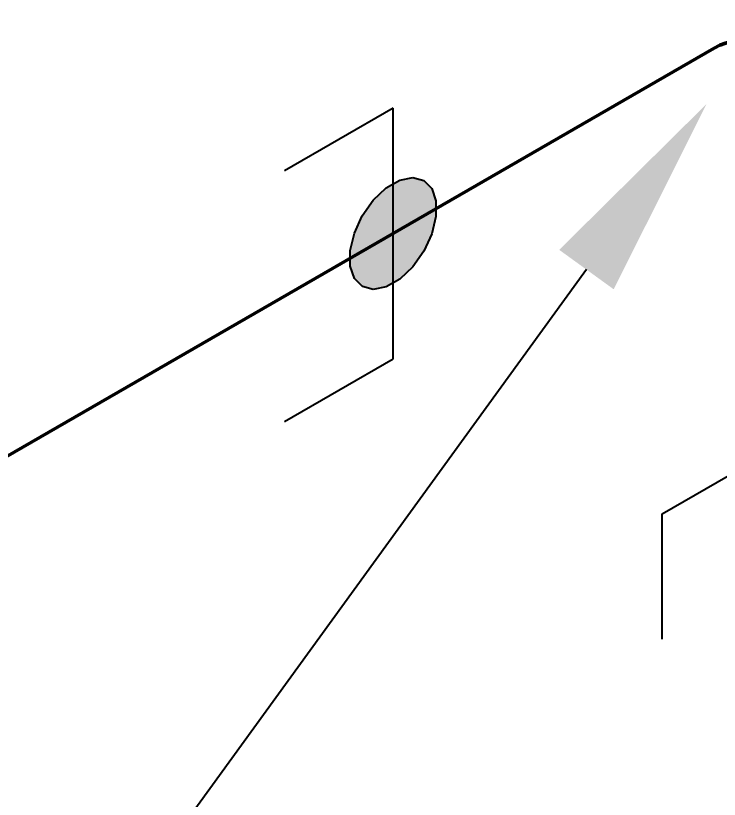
# Model space of a CAD drawing. Header units: millimetres. Extents: x 0 to 594, y 0 to 420.
# Drawn here: x 265.15 to 273.74, y 120.28 to 129.86 of the extents above; entities that cross this region are included whole.
import ezdxf
from ezdxf import colors
from ezdxf.entities.mleader import LeaderData, LeaderLine
from ezdxf.math import Vec2, Vec3

# ---------------------------------------------------------------- set-up
doc = ezdxf.new("R2010")
doc.units = ezdxf.units.MM
doc.header["$LTSCALE"] = 0.25
for name, color, linetype in [('용접', 1, 'Continuous'), ('주석', 7, 'Continuous'), ('치수', 1, 'Continuous')]:
    doc.layers.add(name, color=color, linetype=linetype)
doc.layers.add('파이프 작은 보어', color=30, linetype='Continuous', lineweight=50)
doc.styles.add('AdskIsoMetric', font='arial.ttf', dxfattribs={"width": 0.8, "height": 2.5})
doc.styles.add('AdskIsoMetric30', font='arial.ttf', dxfattribs={"width": 0.8, "oblique": 30, "height": 2.5})
doc.styles.get("Standard").update_dxf_attribs({"font": 'arial.ttf'})
doc.dimstyles.new('AdskIsoMetric', dxfattribs={"dimtxt": 2.5, "dimasz": 2.5, "dimexe": 1, "dimexo": 2, "dimgap": 0.8, "dimtad": 1, "dimdec": 0, "dimrnd": 1, "dimzin": 0, "dimdsep": 46, "dimtxsty": 'AdskIsoMetric', "dimcen": 0, "dimclrt": 7, "dimadec": 0, "dimazin": 0, "dimtfac": 1, "dimtdec": 0, "dimtmove": 1, "dimatfit": 3, "dimfxl": 0, "dimfrac": 2, "dimtolj": 1, "dimtzin": 0, "dimarcsym": 0})

# ---------------------------------------------------------------- blocks, each defined once
blk = doc.blocks.new('*D94')
at = {"layer": 'Defpoints', "color": 0}
for p in [(274.3694, 129.856), (253.4504, 117.7784), (274.3694, 114.856)]:
    blk.add_point(p, dxfattribs=at)
at = {"layer": '치수', "color": 0, "lineweight": -2}
for p, q in [((253.4504, 115.469), (253.4504, 101.6237)), ((255.6154, 104.0284), (272.2043, 113.606))]:
    blk.add_line(p, q, dxfattribs=at)
at = {"layer": '치수', "color": 0}
for points in [[(271.996, 113.9668), (272.4126, 113.2451), (274.3694, 114.856)], [(255.4071, 104.3892), (255.8237, 103.6675), (253.4504, 102.7784)]]:
    blk.add_solid(points, dxfattribs=at)
at = {"layer": '치수', "color": 7, "insert": (263.9099, 111.435), "char_height": 2.5, "attachment_point": 5, "rotation": 30, "style": 'AdskIsoMetric30'}
blk.add_mtext('\\A1;5854', dxfattribs=at)
blk = doc.blocks.new('엘보우-1-Iso2DSkew90')
at = {"color": 0, "linetype": 'ByBlock', "lineweight": -2, "extrusion": (-0.707107, 0.408248, -0.57735)}
for p, q in [((-5.3033, -3.0619), (-0.6911, -0.399)), ((0, -0.798), (0, -6.1237))]:
    blk.add_line(p, q, dxfattribs=at)
at = {"linetype": 'ByBlock', "extrusion": (-5.17926e-17, -3.41963e-17, -1)}
blk.add_ellipse((-0.6911, -1.197), major_axis=(0.4887, 0.8464), ratio=0.57735, start_param=-0.785398, end_param=0.785398, dxfattribs=at)
blk = doc.blocks.new('SocketWeld-2-IsoLeft')
blk.add_hatch(color=256).paths.add_polyline_path([(0.04045, 0.01697), (0.0406, 0.0168), (0.04074, 0.01664), (0.04089, 0.01648), (0.04103, 0.01631), (0.04118, 0.01615), (0.04132, 0.01598), (0.04147, 0.01582), (0.04161, 0.01565), (0.04176, 0.01549), (0.0419, 0.01533), (0.04205, 0.01516), (0.04219, 0.015), (0.04234, 0.01483), (0.04248, 0.01467), (0.04262, 0.0145), (0.04277, 0.01434), (0.04291, 0.01418), (0.04306, 0.01401), (0.0432, 0.01385), (0.04335, 0.01368), (0.04349, 0.01352), (0.04364, 0.01335), (0.04378, 0.01319), (0.04393, 0.01303), (0.04407, 0.01286), (0.04422, 0.0127), (0.04436, 0.01253), (0.04451, 0.01237), (0.04465, 0.01221), (0.0448, 0.01204), (0.04494, 0.01188), (0.04509, 0.01171), (0.04523, 0.01155), (0.04538, 0.01138), (0.04552, 0.01122), (0.04567, 0.01106), (0.04581, 0.01089), (0.04596, 0.01073), (0.0461, 0.01056), (0.04625, 0.0104), (0.04639, 0.01023), (0.04654, 0.01007), (0.04668, 0.00991), (0.04683, 0.00974), (0.04697, 0.00958), (0.04712, 0.00941), (0.04726, 0.00925), (0.04741, 0.00908), (0.04755, 0.00892), (0.04755, 0.00892), (0.0476, 0.00874), (0.04765, 0.00856), (0.0477, 0.00837), (0.04775, 0.00819), (0.0478, 0.00801), (0.04785, 0.00783), (0.0479, 0.00765), (0.04795, 0.00746), (0.048, 0.00728), (0.04805, 0.0071), (0.0481, 0.00692), (0.04815, 0.00674), (0.0482, 0.00655), (0.04825, 0.00637), (0.0483, 0.00619), (0.04835, 0.00601), (0.0484, 0.00583), (0.04845, 0.00564), (0.0485, 0.00546), (0.04855, 0.00528), (0.0486, 0.0051), (0.04865, 0.00492), (0.0487, 0.00473), (0.04875, 0.00455), (0.0488, 0.00437), (0.04885, 0.00419), (0.0489, 0.00401), (0.04895, 0.00382), (0.049, 0.00364), (0.04905, 0.00346), (0.0491, 0.00328), (0.04915, 0.00309), (0.0492, 0.00291), (0.04925, 0.00273), (0.0493, 0.00255), (0.04935, 0.00237), (0.0494, 0.00218), (0.04945, 0.002), (0.0495, 0.00182), (0.04955, 0.00164), (0.0496, 0.00146), (0.04965, 0.00127), (0.0497, 0.00109), (0.04975, 0.00091), (0.0498, 0.00073), (0.04985, 0.00055), (0.0499, 0.00036), (0.04995, 0.00018), (0.05, 0), (0.05, 0), (0.04995, -0.00018), (0.0499, -0.00036), (0.04985, -0.00055), (0.0498, -0.00073), (0.04975, -0.00091), (0.0497, -0.00109), (0.04965, -0.00127), (0.0496, -0.00146), (0.04955, -0.00164), (0.0495, -0.00182), (0.04945, -0.002), (0.0494, -0.00218), (0.04935, -0.00237), (0.0493, -0.00255), (0.04925, -0.00273), (0.0492, -0.00291), (0.04915, -0.00309), (0.0491, -0.00328), (0.04905, -0.00346), (0.049, -0.00364), (0.04895, -0.00382), (0.0489, -0.00401), (0.04885, -0.00419), (0.0488, -0.00437), (0.04875, -0.00455), (0.0487, -0.00473), (0.04865, -0.00492), (0.0486, -0.0051), (0.04855, -0.00528), (0.0485, -0.00546), (0.04845, -0.00564), (0.0484, -0.00583), (0.04835, -0.00601), (0.0483, -0.00619), (0.04825, -0.00637), (0.0482, -0.00655), (0.04815, -0.00674), (0.0481, -0.00692), (0.04805, -0.0071), (0.048, -0.00728), (0.04795, -0.00746), (0.0479, -0.00765), (0.04785, -0.00783), (0.0478, -0.00801), (0.04775, -0.00819), (0.0477, -0.00837), (0.04765, -0.00856), (0.0476, -0.00874), (0.04755, -0.00892), (0.04755, -0.00892), (0.04741, -0.00908), (0.04726, -0.00925), (0.04712, -0.00941), (0.04697, -0.00958), (0.04683, -0.00974), (0.04668, -0.00991), (0.04654, -0.01007), (0.04639, -0.01023), (0.04625, -0.0104), (0.0461, -0.01056), (0.04596, -0.01073), (0.04581, -0.01089), (0.04567, -0.01106), (0.04552, -0.01122), (0.04538, -0.01138), (0.04523, -0.01155), (0.04509, -0.01171), (0.04494, -0.01188), (0.0448, -0.01204), (0.04465, -0.01221), (0.04451, -0.01237), (0.04436, -0.01253), (0.04422, -0.0127), (0.04407, -0.01286), (0.04393, -0.01303), (0.04378, -0.01319), (0.04364, -0.01335), (0.04349, -0.01352), (0.04335, -0.01368), (0.0432, -0.01385), (0.04306, -0.01401), (0.04291, -0.01418), (0.04277, -0.01434), (0.04262, -0.0145), (0.04248, -0.01467), (0.04234, -0.01483), (0.04219, -0.015), (0.04205, -0.01516), (0.0419, -0.01533), (0.04176, -0.01549), (0.04161, -0.01565), (0.04147, -0.01582), (0.04132, -0.01598), (0.04118, -0.01615), (0.04103, -0.01631), (0.04089, -0.01648), (0.04074, -0.01664), (0.0406, -0.0168), (0.04045, -0.01697), (0.04045, -0.01697), (0.04023, -0.0171), (0.04, -0.01723), (0.03977, -0.01736), (0.03955, -0.01749), (0.03932, -0.01762), (0.0391, -0.01775), (0.03887, -0.01788), (0.03864, -0.01801), (0.03842, -0.01814), (0.03819, -0.01827), (0.03797, -0.0184), (0.03774, -0.01853), (0.03752, -0.01866), (0.03729, -0.01879), (0.03706, -0.01892), (0.03684, -0.01905), (0.03661, -0.01918), (0.03639, -0.01931), (0.03616, -0.01944), (0.03594, -0.01957), (0.03571, -0.0197), (0.03548, -0.01984), (0.03526, -0.01997), (0.03503, -0.0201), (0.03481, -0.02023), (0.03458, -0.02036), (0.03436, -0.02049), (0.03413, -0.02062), (0.0339, -0.02075), (0.03368, -0.02088), (0.03345, -0.02101), (0.03323, -0.02114), (0.033, -0.02127), (0.03278, -0.0214), (0.03255, -0.02153), (0.03232, -0.02166), (0.0321, -0.02179), (0.03187, -0.02192), (0.03165, -0.02205), (0.03142, -0.02218), (0.0312, -0.02231), (0.03097, -0.02244), (0.03074, -0.02257), (0.03052, -0.0227), (0.03029, -0.02283), (0.03007, -0.02296), (0.02984, -0.02309), (0.02962, -0.02322), (0.02939, -0.02335), (0.02939, -0.02335), (0.0291, -0.02344), (0.02882, -0.02352), (0.02854, -0.02361), (0.02825, -0.02369), (0.02797, -0.02377), (0.02768, -0.02386), (0.0274, -0.02394), (0.02711, -0.02402), (0.02683, -0.02411), (0.02654, -0.02419), (0.02626, -0.02427), (0.02598, -0.02436), (0.02569, -0.02444), (0.02541, -0.02453), (0.02512, -0.02461), (0.02484, -0.02469), (0.02455, -0.02478), (0.02427, -0.02486), (0.02398, -0.02494), (0.0237, -0.02503), (0.02342, -0.02511), (0.02313, -0.0252), (0.02285, -0.02528), (0.02256, -0.02536), (0.02228, -0.02545), (0.02199, -0.02553), (0.02171, -0.02561), (0.02142, -0.0257), (0.02114, -0.02578), (0.02086, -0.02586), (0.02057, -0.02595), (0.02029, -0.02603), (0.02, -0.02612), (0.01972, -0.0262), (0.01943, -0.02628), (0.01915, -0.02637), (0.01886, -0.02645), (0.01858, -0.02653), (0.0183, -0.02662), (0.01801, -0.0267), (0.01773, -0.02679), (0.01744, -0.02687), (0.01716, -0.02695), (0.01687, -0.02704), (0.01659, -0.02712), (0.0163, -0.0272), (0.01602, -0.02729), (0.01574, -0.02737), (0.01545, -0.02745), (0.01545, -0.02745), (0.01514, -0.02748), (0.01482, -0.02751), (0.0145, -0.02754), (0.01419, -0.02757), (0.01387, -0.0276), (0.01356, -0.02763), (0.01324, -0.02766), (0.01293, -0.02769), (0.01261, -0.02771), (0.0123, -0.02774), (0.01198, -0.02777), (0.01167, -0.0278), (0.01135, -0.02783), (0.01104, -0.02786), (0.01072, -0.02789), (0.01041, -0.02792), (0.01009, -0.02794), (0.00978, -0.02797), (0.00946, -0.028), (0.00914, -0.02803), (0.00883, -0.02806), (0.00851, -0.02809), (0.0082, -0.02812), (0.00788, -0.02815), (0.00757, -0.02818), (0.00725, -0.0282), (0.00694, -0.02823), (0.00662, -0.02826), (0.00631, -0.02829), (0.00599, -0.02832), (0.00568, -0.02835), (0.00536, -0.02838), (0.00505, -0.02841), (0.00473, -0.02844), (0.00441, -0.02846), (0.0041, -0.02849), (0.00378, -0.02852), (0.00347, -0.02855), (0.00315, -0.02858), (0.00284, -0.02861), (0.00252, -0.02864), (0.00221, -0.02867), (0.00189, -0.02869), (0.00158, -0.02872), (0.00126, -0.02875), (0.00095, -0.02878), (0.00063, -0.02881), (0.00032, -0.02884), (0, -0.02887), (0, -0.02887), (-0.00032, -0.02884), (-0.00063, -0.02881), (-0.00095, -0.02878), (-0.00126, -0.02875), (-0.00158, -0.02872), (-0.00189, -0.02869), (-0.00221, -0.02867), (-0.00252, -0.02864), (-0.00284, -0.02861), (-0.00315, -0.02858), (-0.00347, -0.02855), (-0.00378, -0.02852), (-0.0041, -0.02849), (-0.00441, -0.02846), (-0.00473, -0.02844), (-0.00505, -0.02841), (-0.00536, -0.02838), (-0.00568, -0.02835), (-0.00599, -0.02832), (-0.00631, -0.02829), (-0.00662, -0.02826), (-0.00694, -0.02823), (-0.00725, -0.0282), (-0.00757, -0.02818), (-0.00788, -0.02815), (-0.0082, -0.02812), (-0.00851, -0.02809), (-0.00883, -0.02806), (-0.00914, -0.02803), (-0.00946, -0.028), (-0.00978, -0.02797), (-0.01009, -0.02794), (-0.01041, -0.02792), (-0.01072, -0.02789), (-0.01104, -0.02786), (-0.01135, -0.02783), (-0.01167, -0.0278), (-0.01198, -0.02777), (-0.0123, -0.02774), (-0.01261, -0.02771), (-0.01293, -0.02769), (-0.01324, -0.02766), (-0.01356, -0.02763), (-0.01387, -0.0276), (-0.01419, -0.02757), (-0.0145, -0.02754), (-0.01482, -0.02751), (-0.01514, -0.02748), (-0.01545, -0.02745), (-0.01545, -0.02745), (-0.01574, -0.02737), (-0.01602, -0.02729), (-0.0163, -0.0272), (-0.01659, -0.02712), (-0.01687, -0.02704), (-0.01716, -0.02695), (-0.01744, -0.02687), (-0.01773, -0.02679), (-0.01801, -0.0267), (-0.0183, -0.02662), (-0.01858, -0.02653), (-0.01886, -0.02645), (-0.01915, -0.02637), (-0.01943, -0.02628), (-0.01972, -0.0262), (-0.02, -0.02612), (-0.02029, -0.02603), (-0.02057, -0.02595), (-0.02086, -0.02586), (-0.02114, -0.02578), (-0.02142, -0.0257), (-0.02171, -0.02561), (-0.02199, -0.02553), (-0.02228, -0.02545), (-0.02256, -0.02536), (-0.02285, -0.02528), (-0.02313, -0.0252), (-0.02342, -0.02511), (-0.0237, -0.02503), (-0.02398, -0.02494), (-0.02427, -0.02486), (-0.02455, -0.02478), (-0.02484, -0.02469), (-0.02512, -0.02461), (-0.02541, -0.02453), (-0.02569, -0.02444), (-0.02598, -0.02436), (-0.02626, -0.02427), (-0.02654, -0.02419), (-0.02683, -0.02411), (-0.02711, -0.02402), (-0.0274, -0.02394), (-0.02768, -0.02386), (-0.02797, -0.02377), (-0.02825, -0.02369), (-0.02854, -0.02361), (-0.02882, -0.02352), (-0.0291, -0.02344), (-0.02939, -0.02335), (-0.02939, -0.02335), (-0.02962, -0.02322), (-0.02984, -0.02309), (-0.03007, -0.02296), (-0.03029, -0.02283), (-0.03052, -0.0227), (-0.03074, -0.02257), (-0.03097, -0.02244), (-0.0312, -0.02231), (-0.03142, -0.02218), (-0.03165, -0.02205), (-0.03187, -0.02192), (-0.0321, -0.02179), (-0.03232, -0.02166), (-0.03255, -0.02153), (-0.03278, -0.0214), (-0.033, -0.02127), (-0.03323, -0.02114), (-0.03345, -0.02101), (-0.03368, -0.02088), (-0.0339, -0.02075), (-0.03413, -0.02062), (-0.03436, -0.02049), (-0.03458, -0.02036), (-0.03481, -0.02023), (-0.03503, -0.0201), (-0.03526, -0.01997), (-0.03548, -0.01984), (-0.03571, -0.0197), (-0.03594, -0.01957), (-0.03616, -0.01944), (-0.03639, -0.01931), (-0.03661, -0.01918), (-0.03684, -0.01905), (-0.03706, -0.01892), (-0.03729, -0.01879), (-0.03752, -0.01866), (-0.03774, -0.01853), (-0.03797, -0.0184), (-0.03819, -0.01827), (-0.03842, -0.01814), (-0.03864, -0.01801), (-0.03887, -0.01788), (-0.0391, -0.01775), (-0.03932, -0.01762), (-0.03955, -0.01749), (-0.03977, -0.01736), (-0.04, -0.01723), (-0.04023, -0.0171), (-0.04045, -0.01697), (-0.04045, -0.01697), (-0.0406, -0.0168), (-0.04074, -0.01664), (-0.04089, -0.01648), (-0.04103, -0.01631), (-0.04118, -0.01615), (-0.04132, -0.01598), (-0.04147, -0.01582), (-0.04161, -0.01565), (-0.04176, -0.01549), (-0.0419, -0.01533), (-0.04205, -0.01516), (-0.04219, -0.015), (-0.04234, -0.01483), (-0.04248, -0.01467), (-0.04262, -0.0145), (-0.04277, -0.01434), (-0.04291, -0.01418), (-0.04306, -0.01401), (-0.0432, -0.01385), (-0.04335, -0.01368), (-0.04349, -0.01352), (-0.04364, -0.01335), (-0.04378, -0.01319), (-0.04393, -0.01303), (-0.04407, -0.01286), (-0.04422, -0.0127), (-0.04436, -0.01253), (-0.04451, -0.01237), (-0.04465, -0.01221), (-0.0448, -0.01204), (-0.04494, -0.01188), (-0.04509, -0.01171), (-0.04523, -0.01155), (-0.04538, -0.01138), (-0.04552, -0.01122), (-0.04567, -0.01106), (-0.04581, -0.01089), (-0.04596, -0.01073), (-0.0461, -0.01056), (-0.04625, -0.0104), (-0.04639, -0.01023), (-0.04654, -0.01007), (-0.04668, -0.00991), (-0.04683, -0.00974), (-0.04697, -0.00958), (-0.04712, -0.00941), (-0.04726, -0.00925), (-0.04741, -0.00908), (-0.04755, -0.00892), (-0.04755, -0.00892), (-0.0476, -0.00874), (-0.04765, -0.00856), (-0.0477, -0.00837), (-0.04775, -0.00819), (-0.0478, -0.00801), (-0.04785, -0.00783), (-0.0479, -0.00765), (-0.04795, -0.00746), (-0.048, -0.00728), (-0.04805, -0.0071), (-0.0481, -0.00692), (-0.04815, -0.00674), (-0.0482, -0.00655), (-0.04825, -0.00637), (-0.0483, -0.00619), (-0.04835, -0.00601), (-0.0484, -0.00583), (-0.04845, -0.00564), (-0.0485, -0.00546), (-0.04855, -0.00528), (-0.0486, -0.0051), (-0.04865, -0.00492), (-0.0487, -0.00473), (-0.04875, -0.00455), (-0.0488, -0.00437), (-0.04885, -0.00419), (-0.0489, -0.00401), (-0.04895, -0.00382), (-0.049, -0.00364), (-0.04905, -0.00346), (-0.0491, -0.00328), (-0.04915, -0.00309), (-0.0492, -0.00291), (-0.04925, -0.00273), (-0.0493, -0.00255), (-0.04935, -0.00237), (-0.0494, -0.00218), (-0.04945, -0.002), (-0.0495, -0.00182), (-0.04955, -0.00164), (-0.0496, -0.00146), (-0.04965, -0.00127), (-0.0497, -0.00109), (-0.04975, -0.00091), (-0.0498, -0.00073), (-0.04985, -0.00055), (-0.0499, -0.00036), (-0.04995, -0.00018), (-0.05, 0), (-0.05, 0), (-0.04995, 0.00018), (-0.0499, 0.00036), (-0.04985, 0.00055), (-0.0498, 0.00073), (-0.04975, 0.00091), (-0.0497, 0.00109), (-0.04965, 0.00127), (-0.0496, 0.00146), (-0.04955, 0.00164), (-0.0495, 0.00182), (-0.04945, 0.002), (-0.0494, 0.00218), (-0.04935, 0.00237), (-0.0493, 0.00255), (-0.04925, 0.00273), (-0.0492, 0.00291), (-0.04915, 0.00309), (-0.0491, 0.00328), (-0.04905, 0.00346), (-0.049, 0.00364), (-0.04895, 0.00382), (-0.0489, 0.00401), (-0.04885, 0.00419), (-0.0488, 0.00437), (-0.04875, 0.00455), (-0.0487, 0.00473), (-0.04865, 0.00492), (-0.0486, 0.0051), (-0.04855, 0.00528), (-0.0485, 0.00546), (-0.04845, 0.00564), (-0.0484, 0.00583), (-0.04835, 0.00601), (-0.0483, 0.00619), (-0.04825, 0.00637), (-0.0482, 0.00655), (-0.04815, 0.00674), (-0.0481, 0.00692), (-0.04805, 0.0071), (-0.048, 0.00728), (-0.04795, 0.00746), (-0.0479, 0.00765), (-0.04785, 0.00783), (-0.0478, 0.00801), (-0.04775, 0.00819), (-0.0477, 0.00837), (-0.04765, 0.00856), (-0.0476, 0.00874), (-0.04755, 0.00892), (-0.04755, 0.00892), (-0.04741, 0.00908), (-0.04726, 0.00925), (-0.04712, 0.00941), (-0.04697, 0.00958), (-0.04683, 0.00974), (-0.04668, 0.00991), (-0.04654, 0.01007), (-0.04639, 0.01023), (-0.04625, 0.0104), (-0.0461, 0.01056), (-0.04596, 0.01073), (-0.04581, 0.01089), (-0.04567, 0.01106), (-0.04552, 0.01122), (-0.04538, 0.01138), (-0.04523, 0.01155), (-0.04509, 0.01171), (-0.04494, 0.01188), (-0.0448, 0.01204), (-0.04465, 0.01221), (-0.04451, 0.01237), (-0.04436, 0.01253), (-0.04422, 0.0127), (-0.04407, 0.01286), (-0.04393, 0.01303), (-0.04378, 0.01319), (-0.04364, 0.01335), (-0.04349, 0.01352), (-0.04335, 0.01368), (-0.0432, 0.01385), (-0.04306, 0.01401), (-0.04291, 0.01418), (-0.04277, 0.01434), (-0.04262, 0.0145), (-0.04248, 0.01467), (-0.04234, 0.01483), (-0.04219, 0.015), (-0.04205, 0.01516), (-0.0419, 0.01533), (-0.04176, 0.01549), (-0.04161, 0.01565), (-0.04147, 0.01582), (-0.04132, 0.01598), (-0.04118, 0.01615), (-0.04103, 0.01631), (-0.04089, 0.01648), (-0.04074, 0.01664), (-0.0406, 0.0168), (-0.04045, 0.01697), (-0.04045, 0.01697), (-0.04023, 0.0171), (-0.04, 0.01723), (-0.03977, 0.01736), (-0.03955, 0.01749), (-0.03932, 0.01762), (-0.0391, 0.01775), (-0.03887, 0.01788), (-0.03864, 0.01801), (-0.03842, 0.01814), (-0.03819, 0.01827), (-0.03797, 0.0184), (-0.03774, 0.01853), (-0.03752, 0.01866), (-0.03729, 0.01879), (-0.03706, 0.01892), (-0.03684, 0.01905), (-0.03661, 0.01918), (-0.03639, 0.01931), (-0.03616, 0.01944), (-0.03594, 0.01957), (-0.03571, 0.0197), (-0.03548, 0.01984), (-0.03526, 0.01997), (-0.03503, 0.0201), (-0.03481, 0.02023), (-0.03458, 0.02036), (-0.03436, 0.02049), (-0.03413, 0.02062), (-0.0339, 0.02075), (-0.03368, 0.02088), (-0.03345, 0.02101), (-0.03323, 0.02114), (-0.033, 0.02127), (-0.03278, 0.0214), (-0.03255, 0.02153), (-0.03232, 0.02166), (-0.0321, 0.02179), (-0.03187, 0.02192), (-0.03165, 0.02205), (-0.03142, 0.02218), (-0.0312, 0.02231), (-0.03097, 0.02244), (-0.03074, 0.02257), (-0.03052, 0.0227), (-0.03029, 0.02283), (-0.03007, 0.02296), (-0.02984, 0.02309), (-0.02962, 0.02322), (-0.02939, 0.02335), (-0.02939, 0.02335), (-0.0291, 0.02344), (-0.02882, 0.02352), (-0.02854, 0.02361), (-0.02825, 0.02369), (-0.02797, 0.02377), (-0.02768, 0.02386), (-0.0274, 0.02394), (-0.02711, 0.02402), (-0.02683, 0.02411), (-0.02654, 0.02419), (-0.02626, 0.02427), (-0.02598, 0.02436), (-0.02569, 0.02444), (-0.02541, 0.02453), (-0.02512, 0.02461), (-0.02484, 0.02469), (-0.02455, 0.02478), (-0.02427, 0.02486), (-0.02398, 0.02494), (-0.0237, 0.02503), (-0.02342, 0.02511), (-0.02313, 0.0252), (-0.02285, 0.02528), (-0.02256, 0.02536), (-0.02228, 0.02545), (-0.02199, 0.02553), (-0.02171, 0.02561), (-0.02142, 0.0257), (-0.02114, 0.02578), (-0.02086, 0.02586), (-0.02057, 0.02595), (-0.02029, 0.02603), (-0.02, 0.02612), (-0.01972, 0.0262), (-0.01943, 0.02628), (-0.01915, 0.02637), (-0.01886, 0.02645), (-0.01858, 0.02653), (-0.0183, 0.02662), (-0.01801, 0.0267), (-0.01773, 0.02679), (-0.01744, 0.02687), (-0.01716, 0.02695), (-0.01687, 0.02704), (-0.01659, 0.02712), (-0.0163, 0.0272), (-0.01602, 0.02729), (-0.01574, 0.02737), (-0.01545, 0.02745), (-0.01545, 0.02745), (-0.01514, 0.02748), (-0.01482, 0.02751), (-0.0145, 0.02754), (-0.01419, 0.02757), (-0.01387, 0.0276), (-0.01356, 0.02763), (-0.01324, 0.02766), (-0.01293, 0.02769), (-0.01261, 0.02771), (-0.0123, 0.02774), (-0.01198, 0.02777), (-0.01167, 0.0278), (-0.01135, 0.02783), (-0.01104, 0.02786), (-0.01072, 0.02789), (-0.01041, 0.02792), (-0.01009, 0.02794), (-0.00978, 0.02797), (-0.00946, 0.028), (-0.00914, 0.02803), (-0.00883, 0.02806), (-0.00851, 0.02809), (-0.0082, 0.02812), (-0.00788, 0.02815), (-0.00757, 0.02818), (-0.00725, 0.0282), (-0.00694, 0.02823), (-0.00662, 0.02826), (-0.00631, 0.02829), (-0.00599, 0.02832), (-0.00568, 0.02835), (-0.00536, 0.02838), (-0.00505, 0.02841), (-0.00473, 0.02844), (-0.00441, 0.02846), (-0.0041, 0.02849), (-0.00378, 0.02852), (-0.00347, 0.02855), (-0.00315, 0.02858), (-0.00284, 0.02861), (-0.00252, 0.02864), (-0.00221, 0.02867), (-0.00189, 0.02869), (-0.00158, 0.02872), (-0.00126, 0.02875), (-0.00095, 0.02878), (-0.00063, 0.02881), (-0.00032, 0.02884), (0, 0.02887), (0, 0.02887), (0.00032, 0.02884), (0.00063, 0.02881), (0.00095, 0.02878), (0.00126, 0.02875), (0.00158, 0.02872), (0.00189, 0.02869), (0.00221, 0.02867), (0.00252, 0.02864), (0.00284, 0.02861), (0.00315, 0.02858), (0.00347, 0.02855), (0.00378, 0.02852), (0.0041, 0.02849), (0.00441, 0.02846), (0.00473, 0.02844), (0.00505, 0.02841), (0.00536, 0.02838), (0.00568, 0.02835), (0.00599, 0.02832), (0.00631, 0.02829), (0.00662, 0.02826), (0.00694, 0.02823), (0.00725, 0.0282), (0.00757, 0.02818), (0.00788, 0.02815), (0.0082, 0.02812), (0.00851, 0.02809), (0.00883, 0.02806), (0.00914, 0.02803), (0.00946, 0.028), (0.00978, 0.02797), (0.01009, 0.02794), (0.01041, 0.02792), (0.01072, 0.02789), (0.01104, 0.02786), (0.01135, 0.02783), (0.01167, 0.0278), (0.01198, 0.02777), (0.0123, 0.02774), (0.01261, 0.02771), (0.01293, 0.02769), (0.01324, 0.02766), (0.01356, 0.02763), (0.01387, 0.0276), (0.01419, 0.02757), (0.0145, 0.02754), (0.01482, 0.02751), (0.01514, 0.02748), (0.01545, 0.02745), (0.01545, 0.02745), (0.01574, 0.02737), (0.01602, 0.02729), (0.0163, 0.0272), (0.01659, 0.02712), (0.01687, 0.02704), (0.01716, 0.02695), (0.01744, 0.02687), (0.01773, 0.02679), (0.01801, 0.0267), (0.0183, 0.02662), (0.01858, 0.02653), (0.01886, 0.02645), (0.01915, 0.02637), (0.01943, 0.02628), (0.01972, 0.0262), (0.02, 0.02612), (0.02029, 0.02603), (0.02057, 0.02595), (0.02086, 0.02586), (0.02114, 0.02578), (0.02142, 0.0257), (0.02171, 0.02561), (0.02199, 0.02553), (0.02228, 0.02545), (0.02256, 0.02536), (0.02285, 0.02528), (0.02313, 0.0252), (0.02342, 0.02511), (0.0237, 0.02503), (0.02398, 0.02494), (0.02427, 0.02486), (0.02455, 0.02478), (0.02484, 0.02469), (0.02512, 0.02461), (0.02541, 0.02453), (0.02569, 0.02444), (0.02598, 0.02436), (0.02626, 0.02427), (0.02654, 0.02419), (0.02683, 0.02411), (0.02711, 0.02402), (0.0274, 0.02394), (0.02768, 0.02386), (0.02797, 0.02377), (0.02825, 0.02369), (0.02854, 0.02361), (0.02882, 0.02352), (0.0291, 0.02344), (0.02939, 0.02335), (0.02939, 0.02335), (0.02962, 0.02322), (0.02984, 0.02309), (0.03007, 0.02296), (0.03029, 0.02283), (0.03052, 0.0227), (0.03074, 0.02257), (0.03097, 0.02244), (0.0312, 0.02231), (0.03142, 0.02218), (0.03165, 0.02205), (0.03187, 0.02192), (0.0321, 0.02179), (0.03232, 0.02166), (0.03255, 0.02153), (0.03278, 0.0214), (0.033, 0.02127), (0.03323, 0.02114), (0.03345, 0.02101), (0.03368, 0.02088), (0.0339, 0.02075), (0.03413, 0.02062), (0.03436, 0.02049), (0.03458, 0.02036), (0.03481, 0.02023), (0.03503, 0.0201), (0.03526, 0.01997), (0.03548, 0.01984), (0.03571, 0.0197), (0.03594, 0.01957), (0.03616, 0.01944), (0.03639, 0.01931), (0.03661, 0.01918), (0.03684, 0.01905), (0.03706, 0.01892), (0.03729, 0.01879), (0.03752, 0.01866), (0.03774, 0.01853), (0.03797, 0.0184), (0.03819, 0.01827), (0.03842, 0.01814), (0.03864, 0.01801), (0.03887, 0.01788), (0.0391, 0.01775), (0.03932, 0.01762), (0.03955, 0.01749), (0.03977, 0.01736), (0.04, 0.01723), (0.04023, 0.0171)], flags=0)
at = {"color": 0, "linetype": 'ByBlock', "lineweight": -2, "extrusion": (0, -0.816497, -0.57735)}
for p, q in [((0.08839, 0.05103), (0, 0.10206)), ((-0.08839, -0.05103), (0.08839, 0.05103)), ((-0.02939, 0.02335), (-0.01545, 0.02745)), ((-0.01545, 0.02745), (0, 0.02887)), ((0, 0.02887), (0.01545, 0.02745)), ((0.01545, 0.02745), (0.02939, 0.02335)), ((-0.04045, 0.01697), (-0.02939, 0.02335)), ((0.02939, 0.02335), (0.04045, 0.01697)), ((-0.04755, 0.00892), (-0.04045, 0.01697)), ((0.04045, 0.01697), (0.04755, 0.00892)), ((-0.05, 0), (-0.04755, 0.00892)), ((0.04755, 0.00892), (0.05, 0)), ((-0.17678, 0), (-0.08839, -0.05103)), ((-0.04755, -0.00892), (-0.05, 0)), ((0.05, 0), (0.04755, -0.00892)), ((-0.04045, -0.01697), (-0.04755, -0.00892)), ((0.04755, -0.00892), (0.04045, -0.01697)), ((-0.02939, -0.02335), (-0.04045, -0.01697)), ((0.04045, -0.01697), (0.02939, -0.02335)), ((-0.01545, -0.02745), (-0.02939, -0.02335)), ((0.02939, -0.02335), (0.01545, -0.02745)), ((0, -0.02887), (-0.01545, -0.02745)), ((0.01545, -0.02745), (0, -0.02887))]:
    blk.add_line(p, q, dxfattribs=at)
blk = doc.blocks.new('SocketWeld-2-IsoRight')
blk.add_hatch(color=256).paths.add_polyline_path([(0.00553, -0.04352), (0.00575, -0.04356), (0.00596, -0.0436), (0.00617, -0.04365), (0.00639, -0.04369), (0.0066, -0.04373), (0.00682, -0.04378), (0.00703, -0.04382), (0.00725, -0.04386), (0.00746, -0.04391), (0.00768, -0.04395), (0.00789, -0.04399), (0.00811, -0.04404), (0.00832, -0.04408), (0.00854, -0.04412), (0.00875, -0.04417), (0.00897, -0.04421), (0.00918, -0.04425), (0.0094, -0.0443), (0.00961, -0.04434), (0.00982, -0.04438), (0.01004, -0.04443), (0.01025, -0.04447), (0.01047, -0.04451), (0.01068, -0.04456), (0.0109, -0.0446), (0.01111, -0.04464), (0.01133, -0.04469), (0.01154, -0.04473), (0.01176, -0.04477), (0.01197, -0.04482), (0.01219, -0.04486), (0.0124, -0.0449), (0.01262, -0.04495), (0.01283, -0.04499), (0.01305, -0.04503), (0.01326, -0.04508), (0.01347, -0.04512), (0.01369, -0.04516), (0.0139, -0.04521), (0.01412, -0.04525), (0.01433, -0.04529), (0.01455, -0.04534), (0.01476, -0.04538), (0.01498, -0.04543), (0.01519, -0.04547), (0.01541, -0.04551), (0.01562, -0.04556), (0.01584, -0.0456), (0.01605, -0.04564), (0.01605, -0.04564), (0.01623, -0.04559), (0.01642, -0.04555), (0.0166, -0.0455), (0.01678, -0.04545), (0.01696, -0.0454), (0.01715, -0.04536), (0.01733, -0.04531), (0.01751, -0.04526), (0.01769, -0.04521), (0.01788, -0.04516), (0.01806, -0.04512), (0.01824, -0.04507), (0.01843, -0.04502), (0.01861, -0.04497), (0.01879, -0.04493), (0.01897, -0.04488), (0.01916, -0.04483), (0.01934, -0.04478), (0.01952, -0.04473), (0.0197, -0.04469), (0.01989, -0.04464), (0.02007, -0.04459), (0.02025, -0.04454), (0.02043, -0.0445), (0.02062, -0.04445), (0.0208, -0.0444), (0.02098, -0.04435), (0.02116, -0.0443), (0.02135, -0.04426), (0.02153, -0.04421), (0.02171, -0.04416), (0.0219, -0.04411), (0.02208, -0.04407), (0.02226, -0.04402), (0.02244, -0.04397), (0.02263, -0.04392), (0.02281, -0.04387), (0.02299, -0.04383), (0.02317, -0.04378), (0.02336, -0.04373), (0.02354, -0.04368), (0.02372, -0.04364), (0.0239, -0.04359), (0.02409, -0.04354), (0.02427, -0.04349), (0.02445, -0.04344), (0.02463, -0.0434), (0.02482, -0.04335), (0.025, -0.0433), (0.025, -0.0433), (0.02513, -0.04317), (0.02527, -0.04303), (0.0254, -0.0429), (0.02553, -0.04276), (0.02566, -0.04263), (0.0258, -0.0425), (0.02593, -0.04236), (0.02606, -0.04223), (0.02619, -0.04209), (0.02633, -0.04196), (0.02646, -0.04182), (0.02659, -0.04169), (0.02672, -0.04156), (0.02686, -0.04142), (0.02699, -0.04129), (0.02712, -0.04115), (0.02726, -0.04102), (0.02739, -0.04088), (0.02752, -0.04075), (0.02765, -0.04062), (0.02779, -0.04048), (0.02792, -0.04035), (0.02805, -0.04021), (0.02818, -0.04008), (0.02832, -0.03994), (0.02845, -0.03981), (0.02858, -0.03968), (0.02872, -0.03954), (0.02885, -0.03941), (0.02898, -0.03927), (0.02911, -0.03914), (0.02925, -0.039), (0.02938, -0.03887), (0.02951, -0.03874), (0.02964, -0.0386), (0.02978, -0.03847), (0.02991, -0.03833), (0.03004, -0.0382), (0.03017, -0.03806), (0.03031, -0.03793), (0.03044, -0.0378), (0.03057, -0.03766), (0.03071, -0.03753), (0.03084, -0.03739), (0.03097, -0.03726), (0.0311, -0.03712), (0.03124, -0.03699), (0.03137, -0.03686), (0.0315, -0.03672), (0.0315, -0.03672), (0.03157, -0.03651), (0.03164, -0.03631), (0.03171, -0.0361), (0.03178, -0.03589), (0.03185, -0.03568), (0.03192, -0.03548), (0.03199, -0.03527), (0.03206, -0.03506), (0.03213, -0.03485), (0.0322, -0.03465), (0.03227, -0.03444), (0.03234, -0.03423), (0.03241, -0.03402), (0.03248, -0.03381), (0.03255, -0.03361), (0.03262, -0.0334), (0.03269, -0.03319), (0.03276, -0.03298), (0.03283, -0.03278), (0.0329, -0.03257), (0.03297, -0.03236), (0.03304, -0.03215), (0.03311, -0.03195), (0.03318, -0.03174), (0.03325, -0.03153), (0.03332, -0.03132), (0.03339, -0.03112), (0.03346, -0.03091), (0.03352, -0.0307), (0.03359, -0.03049), (0.03366, -0.03028), (0.03373, -0.03008), (0.0338, -0.02987), (0.03387, -0.02966), (0.03394, -0.02945), (0.03401, -0.02925), (0.03408, -0.02904), (0.03415, -0.02883), (0.03422, -0.02862), (0.03429, -0.02842), (0.03436, -0.02821), (0.03443, -0.028), (0.0345, -0.02779), (0.03457, -0.02759), (0.03464, -0.02738), (0.03471, -0.02717), (0.03478, -0.02696), (0.03485, -0.02676), (0.03492, -0.02655), (0.03492, -0.02655), (0.03492, -0.02629), (0.03492, -0.02603), (0.03492, -0.02577), (0.03492, -0.0255), (0.03492, -0.02524), (0.03492, -0.02498), (0.03492, -0.02472), (0.03492, -0.02446), (0.03492, -0.0242), (0.03492, -0.02394), (0.03492, -0.02368), (0.03492, -0.02342), (0.03492, -0.02316), (0.03492, -0.0229), (0.03492, -0.02264), (0.03492, -0.02238), (0.03492, -0.02212), (0.03492, -0.02186), (0.03492, -0.02159), (0.03492, -0.02133), (0.03492, -0.02107), (0.03492, -0.02081), (0.03492, -0.02055), (0.03492, -0.02029), (0.03492, -0.02003), (0.03492, -0.01977), (0.03492, -0.01951), (0.03492, -0.01925), (0.03492, -0.01899), (0.03492, -0.01873), (0.03492, -0.01847), (0.03492, -0.01821), (0.03492, -0.01795), (0.03492, -0.01768), (0.03492, -0.01742), (0.03492, -0.01716), (0.03492, -0.0169), (0.03492, -0.01664), (0.03492, -0.01638), (0.03492, -0.01612), (0.03492, -0.01586), (0.03492, -0.0156), (0.03492, -0.01534), (0.03492, -0.01508), (0.03492, -0.01482), (0.03492, -0.01456), (0.03492, -0.0143), (0.03492, -0.01404), (0.03492, -0.01377), (0.03492, -0.01377), (0.03485, -0.01349), (0.03478, -0.0132), (0.03471, -0.01291), (0.03464, -0.01262), (0.03457, -0.01233), (0.0345, -0.01205), (0.03443, -0.01176), (0.03436, -0.01147), (0.03429, -0.01118), (0.03422, -0.01089), (0.03415, -0.0106), (0.03408, -0.01032), (0.03401, -0.01003), (0.03394, -0.00974), (0.03387, -0.00945), (0.0338, -0.00916), (0.03373, -0.00888), (0.03366, -0.00859), (0.03359, -0.0083), (0.03352, -0.00801), (0.03346, -0.00772), (0.03339, -0.00743), (0.03332, -0.00715), (0.03325, -0.00686), (0.03318, -0.00657), (0.03311, -0.00628), (0.03304, -0.00599), (0.03297, -0.00571), (0.0329, -0.00542), (0.03283, -0.00513), (0.03276, -0.00484), (0.03269, -0.00455), (0.03262, -0.00426), (0.03255, -0.00398), (0.03248, -0.00369), (0.03241, -0.0034), (0.03234, -0.00311), (0.03227, -0.00282), (0.0322, -0.00254), (0.03213, -0.00225), (0.03206, -0.00196), (0.03199, -0.00167), (0.03192, -0.00138), (0.03185, -0.00109), (0.03178, -0.00081), (0.03171, -0.00052), (0.03164, -0.00023), (0.03157, 0.00006), (0.0315, 0.00035), (0.0315, 0.00035), (0.03137, 0.00063), (0.03124, 0.00092), (0.0311, 0.00121), (0.03097, 0.0015), (0.03084, 0.00178), (0.03071, 0.00207), (0.03057, 0.00236), (0.03044, 0.00265), (0.03031, 0.00293), (0.03017, 0.00322), (0.03004, 0.00351), (0.02991, 0.0038), (0.02978, 0.00408), (0.02964, 0.00437), (0.02951, 0.00466), (0.02938, 0.00495), (0.02925, 0.00523), (0.02911, 0.00552), (0.02898, 0.00581), (0.02885, 0.0061), (0.02872, 0.00638), (0.02858, 0.00667), (0.02845, 0.00696), (0.02832, 0.00725), (0.02818, 0.00753), (0.02805, 0.00782), (0.02792, 0.00811), (0.02779, 0.0084), (0.02765, 0.00868), (0.02752, 0.00897), (0.02739, 0.00926), (0.02726, 0.00955), (0.02712, 0.00983), (0.02699, 0.01012), (0.02686, 0.01041), (0.02672, 0.0107), (0.02659, 0.01098), (0.02646, 0.01127), (0.02633, 0.01156), (0.02619, 0.01185), (0.02606, 0.01213), (0.02593, 0.01242), (0.0258, 0.01271), (0.02566, 0.013), (0.02553, 0.01328), (0.0254, 0.01357), (0.02527, 0.01386), (0.02513, 0.01415), (0.025, 0.01443), (0.025, 0.01443), (0.02482, 0.01469), (0.02463, 0.01495), (0.02445, 0.01521), (0.02427, 0.01547), (0.02409, 0.01573), (0.0239, 0.01599), (0.02372, 0.01624), (0.02354, 0.0165), (0.02336, 0.01676), (0.02317, 0.01702), (0.02299, 0.01728), (0.02281, 0.01754), (0.02263, 0.0178), (0.02244, 0.01806), (0.02226, 0.01831), (0.02208, 0.01857), (0.0219, 0.01883), (0.02171, 0.01909), (0.02153, 0.01935), (0.02135, 0.01961), (0.02116, 0.01987), (0.02098, 0.02012), (0.0208, 0.02038), (0.02062, 0.02064), (0.02043, 0.0209), (0.02025, 0.02116), (0.02007, 0.02142), (0.01989, 0.02168), (0.0197, 0.02193), (0.01952, 0.02219), (0.01934, 0.02245), (0.01916, 0.02271), (0.01897, 0.02297), (0.01879, 0.02323), (0.01861, 0.02349), (0.01843, 0.02375), (0.01824, 0.024), (0.01806, 0.02426), (0.01788, 0.02452), (0.01769, 0.02478), (0.01751, 0.02504), (0.01733, 0.0253), (0.01715, 0.02556), (0.01696, 0.02581), (0.01678, 0.02607), (0.0166, 0.02633), (0.01642, 0.02659), (0.01623, 0.02685), (0.01605, 0.02711), (0.01605, 0.02711), (0.01584, 0.02731), (0.01562, 0.02752), (0.01541, 0.02772), (0.01519, 0.02793), (0.01498, 0.02813), (0.01476, 0.02834), (0.01455, 0.02854), (0.01433, 0.02874), (0.01412, 0.02895), (0.0139, 0.02915), (0.01369, 0.02936), (0.01347, 0.02956), (0.01326, 0.02977), (0.01305, 0.02997), (0.01283, 0.03018), (0.01262, 0.03038), (0.0124, 0.03058), (0.01219, 0.03079), (0.01197, 0.03099), (0.01176, 0.0312), (0.01154, 0.0314), (0.01133, 0.03161), (0.01111, 0.03181), (0.0109, 0.03202), (0.01068, 0.03222), (0.01047, 0.03243), (0.01025, 0.03263), (0.01004, 0.03283), (0.00982, 0.03304), (0.00961, 0.03324), (0.0094, 0.03345), (0.00918, 0.03365), (0.00897, 0.03386), (0.00875, 0.03406), (0.00854, 0.03427), (0.00832, 0.03447), (0.00811, 0.03467), (0.00789, 0.03488), (0.00768, 0.03508), (0.00746, 0.03529), (0.00725, 0.03549), (0.00703, 0.0357), (0.00682, 0.0359), (0.0066, 0.03611), (0.00639, 0.03631), (0.00617, 0.03652), (0.00596, 0.03672), (0.00575, 0.03692), (0.00553, 0.03713), (0.00553, 0.03713), (0.00531, 0.03726), (0.00508, 0.03739), (0.00485, 0.03752), (0.00463, 0.03765), (0.0044, 0.03778), (0.00418, 0.03791), (0.00395, 0.03804), (0.00372, 0.03817), (0.0035, 0.0383), (0.00327, 0.03843), (0.00305, 0.03856), (0.00282, 0.03869), (0.0026, 0.03882), (0.00237, 0.03895), (0.00214, 0.03908), (0.00192, 0.03921), (0.00169, 0.03934), (0.00147, 0.03948), (0.00124, 0.03961), (0.00102, 0.03974), (0.00079, 0.03987), (0.00056, 0.04), (0.00034, 0.04013), (0.00011, 0.04026), (-0.00011, 0.04039), (-0.00034, 0.04052), (-0.00056, 0.04065), (-0.00079, 0.04078), (-0.00102, 0.04091), (-0.00124, 0.04104), (-0.00147, 0.04117), (-0.00169, 0.0413), (-0.00192, 0.04143), (-0.00214, 0.04156), (-0.00237, 0.04169), (-0.0026, 0.04182), (-0.00282, 0.04195), (-0.00305, 0.04208), (-0.00327, 0.04221), (-0.0035, 0.04234), (-0.00372, 0.04247), (-0.00395, 0.0426), (-0.00418, 0.04273), (-0.0044, 0.04286), (-0.00463, 0.04299), (-0.00485, 0.04312), (-0.00508, 0.04325), (-0.00531, 0.04339), (-0.00553, 0.04352), (-0.00553, 0.04352), (-0.00575, 0.04356), (-0.00596, 0.0436), (-0.00617, 0.04365), (-0.00639, 0.04369), (-0.0066, 0.04373), (-0.00682, 0.04378), (-0.00703, 0.04382), (-0.00725, 0.04386), (-0.00746, 0.04391), (-0.00768, 0.04395), (-0.00789, 0.04399), (-0.00811, 0.04404), (-0.00832, 0.04408), (-0.00854, 0.04412), (-0.00875, 0.04417), (-0.00897, 0.04421), (-0.00918, 0.04425), (-0.0094, 0.0443), (-0.00961, 0.04434), (-0.00982, 0.04438), (-0.01004, 0.04443), (-0.01025, 0.04447), (-0.01047, 0.04451), (-0.01068, 0.04456), (-0.0109, 0.0446), (-0.01111, 0.04464), (-0.01133, 0.04469), (-0.01154, 0.04473), (-0.01176, 0.04477), (-0.01197, 0.04482), (-0.01219, 0.04486), (-0.0124, 0.0449), (-0.01262, 0.04495), (-0.01283, 0.04499), (-0.01305, 0.04503), (-0.01326, 0.04508), (-0.01347, 0.04512), (-0.01369, 0.04516), (-0.0139, 0.04521), (-0.01412, 0.04525), (-0.01433, 0.04529), (-0.01455, 0.04534), (-0.01476, 0.04538), (-0.01498, 0.04543), (-0.01519, 0.04547), (-0.01541, 0.04551), (-0.01562, 0.04556), (-0.01584, 0.0456), (-0.01605, 0.04564), (-0.01605, 0.04564), (-0.01623, 0.04559), (-0.01642, 0.04555), (-0.0166, 0.0455), (-0.01678, 0.04545), (-0.01696, 0.0454), (-0.01715, 0.04536), (-0.01733, 0.04531), (-0.01751, 0.04526), (-0.01769, 0.04521), (-0.01788, 0.04516), (-0.01806, 0.04512), (-0.01824, 0.04507), (-0.01843, 0.04502), (-0.01861, 0.04497), (-0.01879, 0.04493), (-0.01897, 0.04488), (-0.01916, 0.04483), (-0.01934, 0.04478), (-0.01952, 0.04473), (-0.0197, 0.04469), (-0.01989, 0.04464), (-0.02007, 0.04459), (-0.02025, 0.04454), (-0.02043, 0.0445), (-0.02062, 0.04445), (-0.0208, 0.0444), (-0.02098, 0.04435), (-0.02116, 0.0443), (-0.02135, 0.04426), (-0.02153, 0.04421), (-0.02171, 0.04416), (-0.0219, 0.04411), (-0.02208, 0.04407), (-0.02226, 0.04402), (-0.02244, 0.04397), (-0.02263, 0.04392), (-0.02281, 0.04387), (-0.02299, 0.04383), (-0.02317, 0.04378), (-0.02336, 0.04373), (-0.02354, 0.04368), (-0.02372, 0.04364), (-0.0239, 0.04359), (-0.02409, 0.04354), (-0.02427, 0.04349), (-0.02445, 0.04344), (-0.02463, 0.0434), (-0.02482, 0.04335), (-0.025, 0.0433), (-0.025, 0.0433), (-0.02513, 0.04317), (-0.02527, 0.04303), (-0.0254, 0.0429), (-0.02553, 0.04276), (-0.02566, 0.04263), (-0.0258, 0.0425), (-0.02593, 0.04236), (-0.02606, 0.04223), (-0.02619, 0.04209), (-0.02633, 0.04196), (-0.02646, 0.04182), (-0.02659, 0.04169), (-0.02672, 0.04156), (-0.02686, 0.04142), (-0.02699, 0.04129), (-0.02712, 0.04115), (-0.02726, 0.04102), (-0.02739, 0.04088), (-0.02752, 0.04075), (-0.02765, 0.04062), (-0.02779, 0.04048), (-0.02792, 0.04035), (-0.02805, 0.04021), (-0.02818, 0.04008), (-0.02832, 0.03994), (-0.02845, 0.03981), (-0.02858, 0.03968), (-0.02872, 0.03954), (-0.02885, 0.03941), (-0.02898, 0.03927), (-0.02911, 0.03914), (-0.02925, 0.039), (-0.02938, 0.03887), (-0.02951, 0.03874), (-0.02964, 0.0386), (-0.02978, 0.03847), (-0.02991, 0.03833), (-0.03004, 0.0382), (-0.03017, 0.03806), (-0.03031, 0.03793), (-0.03044, 0.0378), (-0.03057, 0.03766), (-0.03071, 0.03753), (-0.03084, 0.03739), (-0.03097, 0.03726), (-0.0311, 0.03712), (-0.03124, 0.03699), (-0.03137, 0.03686), (-0.0315, 0.03672), (-0.0315, 0.03672), (-0.03157, 0.03651), (-0.03164, 0.03631), (-0.03171, 0.0361), (-0.03178, 0.03589), (-0.03185, 0.03568), (-0.03192, 0.03548), (-0.03199, 0.03527), (-0.03206, 0.03506), (-0.03213, 0.03485), (-0.0322, 0.03465), (-0.03227, 0.03444), (-0.03234, 0.03423), (-0.03241, 0.03402), (-0.03248, 0.03381), (-0.03255, 0.03361), (-0.03262, 0.0334), (-0.03269, 0.03319), (-0.03276, 0.03298), (-0.03283, 0.03278), (-0.0329, 0.03257), (-0.03297, 0.03236), (-0.03304, 0.03215), (-0.03311, 0.03195), (-0.03318, 0.03174), (-0.03325, 0.03153), (-0.03332, 0.03132), (-0.03339, 0.03112), (-0.03346, 0.03091), (-0.03352, 0.0307), (-0.03359, 0.03049), (-0.03366, 0.03028), (-0.03373, 0.03008), (-0.0338, 0.02987), (-0.03387, 0.02966), (-0.03394, 0.02945), (-0.03401, 0.02925), (-0.03408, 0.02904), (-0.03415, 0.02883), (-0.03422, 0.02862), (-0.03429, 0.02842), (-0.03436, 0.02821), (-0.03443, 0.028), (-0.0345, 0.02779), (-0.03457, 0.02759), (-0.03464, 0.02738), (-0.03471, 0.02717), (-0.03478, 0.02696), (-0.03485, 0.02676), (-0.03492, 0.02655), (-0.03492, 0.02655), (-0.03492, 0.02629), (-0.03492, 0.02603), (-0.03492, 0.02577), (-0.03492, 0.0255), (-0.03492, 0.02524), (-0.03492, 0.02498), (-0.03492, 0.02472), (-0.03492, 0.02446), (-0.03492, 0.0242), (-0.03492, 0.02394), (-0.03492, 0.02368), (-0.03492, 0.02342), (-0.03492, 0.02316), (-0.03492, 0.0229), (-0.03492, 0.02264), (-0.03492, 0.02238), (-0.03492, 0.02212), (-0.03492, 0.02186), (-0.03492, 0.02159), (-0.03492, 0.02133), (-0.03492, 0.02107), (-0.03492, 0.02081), (-0.03492, 0.02055), (-0.03492, 0.02029), (-0.03492, 0.02003), (-0.03492, 0.01977), (-0.03492, 0.01951), (-0.03492, 0.01925), (-0.03492, 0.01899), (-0.03492, 0.01873), (-0.03492, 0.01847), (-0.03492, 0.01821), (-0.03492, 0.01795), (-0.03492, 0.01768), (-0.03492, 0.01742), (-0.03492, 0.01716), (-0.03492, 0.0169), (-0.03492, 0.01664), (-0.03492, 0.01638), (-0.03492, 0.01612), (-0.03492, 0.01586), (-0.03492, 0.0156), (-0.03492, 0.01534), (-0.03492, 0.01508), (-0.03492, 0.01482), (-0.03492, 0.01456), (-0.03492, 0.0143), (-0.03492, 0.01404), (-0.03492, 0.01377), (-0.03492, 0.01377), (-0.03485, 0.01349), (-0.03478, 0.0132), (-0.03471, 0.01291), (-0.03464, 0.01262), (-0.03457, 0.01233), (-0.0345, 0.01205), (-0.03443, 0.01176), (-0.03436, 0.01147), (-0.03429, 0.01118), (-0.03422, 0.01089), (-0.03415, 0.0106), (-0.03408, 0.01032), (-0.03401, 0.01003), (-0.03394, 0.00974), (-0.03387, 0.00945), (-0.0338, 0.00916), (-0.03373, 0.00888), (-0.03366, 0.00859), (-0.03359, 0.0083), (-0.03352, 0.00801), (-0.03346, 0.00772), (-0.03339, 0.00743), (-0.03332, 0.00715), (-0.03325, 0.00686), (-0.03318, 0.00657), (-0.03311, 0.00628), (-0.03304, 0.00599), (-0.03297, 0.00571), (-0.0329, 0.00542), (-0.03283, 0.00513), (-0.03276, 0.00484), (-0.03269, 0.00455), (-0.03262, 0.00426), (-0.03255, 0.00398), (-0.03248, 0.00369), (-0.03241, 0.0034), (-0.03234, 0.00311), (-0.03227, 0.00282), (-0.0322, 0.00254), (-0.03213, 0.00225), (-0.03206, 0.00196), (-0.03199, 0.00167), (-0.03192, 0.00138), (-0.03185, 0.00109), (-0.03178, 0.00081), (-0.03171, 0.00052), (-0.03164, 0.00023), (-0.03157, -0.00006), (-0.0315, -0.00035), (-0.0315, -0.00035), (-0.03137, -0.00063), (-0.03124, -0.00092), (-0.0311, -0.00121), (-0.03097, -0.0015), (-0.03084, -0.00178), (-0.03071, -0.00207), (-0.03057, -0.00236), (-0.03044, -0.00265), (-0.03031, -0.00293), (-0.03017, -0.00322), (-0.03004, -0.00351), (-0.02991, -0.0038), (-0.02978, -0.00408), (-0.02964, -0.00437), (-0.02951, -0.00466), (-0.02938, -0.00495), (-0.02925, -0.00523), (-0.02911, -0.00552), (-0.02898, -0.00581), (-0.02885, -0.0061), (-0.02872, -0.00638), (-0.02858, -0.00667), (-0.02845, -0.00696), (-0.02832, -0.00725), (-0.02818, -0.00753), (-0.02805, -0.00782), (-0.02792, -0.00811), (-0.02779, -0.0084), (-0.02765, -0.00868), (-0.02752, -0.00897), (-0.02739, -0.00926), (-0.02726, -0.00955), (-0.02712, -0.00983), (-0.02699, -0.01012), (-0.02686, -0.01041), (-0.02672, -0.0107), (-0.02659, -0.01098), (-0.02646, -0.01127), (-0.02633, -0.01156), (-0.02619, -0.01185), (-0.02606, -0.01213), (-0.02593, -0.01242), (-0.0258, -0.01271), (-0.02566, -0.013), (-0.02553, -0.01328), (-0.0254, -0.01357), (-0.02527, -0.01386), (-0.02513, -0.01415), (-0.025, -0.01443), (-0.025, -0.01443), (-0.02482, -0.01469), (-0.02463, -0.01495), (-0.02445, -0.01521), (-0.02427, -0.01547), (-0.02409, -0.01573), (-0.0239, -0.01599), (-0.02372, -0.01624), (-0.02354, -0.0165), (-0.02336, -0.01676), (-0.02317, -0.01702), (-0.02299, -0.01728), (-0.02281, -0.01754), (-0.02263, -0.0178), (-0.02244, -0.01806), (-0.02226, -0.01831), (-0.02208, -0.01857), (-0.0219, -0.01883), (-0.02171, -0.01909), (-0.02153, -0.01935), (-0.02135, -0.01961), (-0.02116, -0.01987), (-0.02098, -0.02012), (-0.0208, -0.02038), (-0.02062, -0.02064), (-0.02043, -0.0209), (-0.02025, -0.02116), (-0.02007, -0.02142), (-0.01989, -0.02168), (-0.0197, -0.02193), (-0.01952, -0.02219), (-0.01934, -0.02245), (-0.01916, -0.02271), (-0.01897, -0.02297), (-0.01879, -0.02323), (-0.01861, -0.02349), (-0.01843, -0.02375), (-0.01824, -0.024), (-0.01806, -0.02426), (-0.01788, -0.02452), (-0.01769, -0.02478), (-0.01751, -0.02504), (-0.01733, -0.0253), (-0.01715, -0.02556), (-0.01696, -0.02581), (-0.01678, -0.02607), (-0.0166, -0.02633), (-0.01642, -0.02659), (-0.01623, -0.02685), (-0.01605, -0.02711), (-0.01605, -0.02711), (-0.01584, -0.02731), (-0.01562, -0.02752), (-0.01541, -0.02772), (-0.01519, -0.02793), (-0.01498, -0.02813), (-0.01476, -0.02834), (-0.01455, -0.02854), (-0.01433, -0.02874), (-0.01412, -0.02895), (-0.0139, -0.02915), (-0.01369, -0.02936), (-0.01347, -0.02956), (-0.01326, -0.02977), (-0.01305, -0.02997), (-0.01283, -0.03018), (-0.01262, -0.03038), (-0.0124, -0.03058), (-0.01219, -0.03079), (-0.01197, -0.03099), (-0.01176, -0.0312), (-0.01154, -0.0314), (-0.01133, -0.03161), (-0.01111, -0.03181), (-0.0109, -0.03202), (-0.01068, -0.03222), (-0.01047, -0.03243), (-0.01025, -0.03263), (-0.01004, -0.03283), (-0.00982, -0.03304), (-0.00961, -0.03324), (-0.0094, -0.03345), (-0.00918, -0.03365), (-0.00897, -0.03386), (-0.00875, -0.03406), (-0.00854, -0.03427), (-0.00832, -0.03447), (-0.00811, -0.03467), (-0.00789, -0.03488), (-0.00768, -0.03508), (-0.00746, -0.03529), (-0.00725, -0.03549), (-0.00703, -0.0357), (-0.00682, -0.0359), (-0.0066, -0.03611), (-0.00639, -0.03631), (-0.00617, -0.03652), (-0.00596, -0.03672), (-0.00575, -0.03692), (-0.00553, -0.03713), (-0.00553, -0.03713), (-0.00531, -0.03726), (-0.00508, -0.03739), (-0.00485, -0.03752), (-0.00463, -0.03765), (-0.0044, -0.03778), (-0.00418, -0.03791), (-0.00395, -0.03804), (-0.00372, -0.03817), (-0.0035, -0.0383), (-0.00327, -0.03843), (-0.00305, -0.03856), (-0.00282, -0.03869), (-0.0026, -0.03882), (-0.00237, -0.03895), (-0.00214, -0.03908), (-0.00192, -0.03921), (-0.00169, -0.03934), (-0.00147, -0.03948), (-0.00124, -0.03961), (-0.00102, -0.03974), (-0.00079, -0.03987), (-0.00056, -0.04), (-0.00034, -0.04013), (-0.00011, -0.04026), (0.00011, -0.04039), (0.00034, -0.04052), (0.00056, -0.04065), (0.00079, -0.04078), (0.00102, -0.04091), (0.00124, -0.04104), (0.00147, -0.04117), (0.00169, -0.0413), (0.00192, -0.04143), (0.00214, -0.04156), (0.00237, -0.04169), (0.0026, -0.04182), (0.00282, -0.04195), (0.00305, -0.04208), (0.00327, -0.04221), (0.0035, -0.04234), (0.00372, -0.04247), (0.00395, -0.0426), (0.00418, -0.04273), (0.0044, -0.04286), (0.00463, -0.04299), (0.00485, -0.04312), (0.00508, -0.04325), (0.00531, -0.04339)], flags=0)
at = {"color": 0, "linetype": 'ByBlock', "lineweight": -2, "extrusion": (-0.707107, -0.408248, 0.57735)}
for p, q in [((-0.08839, 0.15309), (0, 0.10206)), ((0, 0.10206), (0, -0.10206)), ((-0.01605, 0.04564), (-0.025, 0.0433)), ((-0.00553, 0.04352), (-0.01605, 0.04564)), ((-0.025, 0.0433), (-0.0315, 0.03672)), ((0.00553, 0.03713), (-0.00553, 0.04352)), ((-0.0315, 0.03672), (-0.03492, 0.02655)), ((0.01605, 0.02711), (0.00553, 0.03713)), ((-0.03492, 0.02655), (-0.03492, 0.01377)), ((0.025, 0.01443), (0.01605, 0.02711)), ((-0.03492, 0.01377), (-0.0315, -0.00035)), ((0.0315, 0.00035), (0.025, 0.01443)), ((0.03492, -0.01377), (0.0315, 0.00035)), ((-0.0315, -0.00035), (-0.025, -0.01443)), ((-0.025, -0.01443), (-0.01605, -0.02711)), ((0.03492, -0.02655), (0.03492, -0.01377)), ((-0.01605, -0.02711), (-0.00553, -0.03713)), ((0.0315, -0.03672), (0.03492, -0.02655)), ((-0.00553, -0.03713), (0.00553, -0.04352)), ((0.025, -0.0433), (0.0315, -0.03672)), ((0.00553, -0.04352), (0.01605, -0.04564)), ((0.01605, -0.04564), (0.025, -0.0433)), ((0, -0.10206), (-0.08839, -0.05103))]:
    blk.add_line(p, q, dxfattribs=at)

msp = doc.modelspace()

# ---------------------------------------------------------------- linework, layer by layer
at = {"layer": '파이프 작은 보어'}
msp.add_lwpolyline([(258.0626, 120.4413), (269.7571, 127.1931)], dxfattribs=at)

# ---------------------------------------------------------------- block references
at = {"layer": '용접', "xscale": 15, "yscale": 15, "zscale": 15}
for name, p, rotation in [('SocketWeld-2-IsoLeft', (269.7571, 127.1931), 59.99999999875982), ('SocketWeld-2-IsoRight', (274.3694, 124.5302), 120.0000000076394)]:
    msp.add_blockref(name, p, dxfattribs=dict(at, rotation=rotation))
at = {"layer": '파이프 작은 보어'}
msp.add_blockref('엘보우-1-Iso2DSkew90', (274.3694, 129.856), dxfattribs=at)

# ---------------------------------------------------------------- dimensions: what is measured, and where the dimension line sits
at = {"layer": '치수'}
dim = msp.add_linear_dim(base=(274.3694, 114.856), p1=(253.4504, 117.7784), p2=(274.3694, 129.856), angle=30, text='5854', dimstyle='AdskIsoMetric', override={"dimtad": 0, "dimlfac": 242.368519, "dimtxsty": 'AdskIsoMetric30', "dimse1": 0, "dimse2": 1, "dimsd1": 0, "dimsd2": 0, "dimtmove": 1}, dxfattribs=at)
dim.commit()
dim.dimension.update_dxf_attribs({"geometry": '*D94', "text_midpoint": (263.9099, 111.435), "dimtype": 160})

# ---------------------------------------------------------------- leaders
at = {"layer": '주석'}
ml = msp.add_multileader_mtext('Standard', dxfattribs=at)
ml.set_content('')
ml.set_leader_properties()
ml.build(insert=Vec2(0, 0))
ml.multileader.update_dxf_attribs({"dogleg_length": 0, "arrow_head_size": 2.5})
ctx = ml.context
ctx.base_point, ctx.arrow_head_size = Vec3(266.5, 119), 2.5
notes = []
notes.append((ctx, [(0, (1, 1, 0), (266.5, 119), (-1, 0), 0, [(0, [(273.587, 128.7767)], 0, [])])]))
ctx.mtext, ml.multileader.dxf.content_type = None, 0
for ctx, leaders in notes:
    for number, flags, end, landing, length, lines in leaders:
        leader = LeaderData()
        leader.index, (leader.has_last_leader_line, leader.has_dogleg_vector, leader.attachment_direction) = number, flags
        leader.last_leader_point, leader.dogleg_vector, leader.dogleg_length = Vec3(end), Vec3(landing), length
        for number, points, colour, breaks in lines:
            line = LeaderLine()
            line.index, line.vertices, line.color, line.breaks = number, Vec3.list(points), colors.encode_raw_color(colour), breaks
            leader.lines.append(line)
        ctx.leaders.append(leader)

doc.saveas('drawing.dxf')
